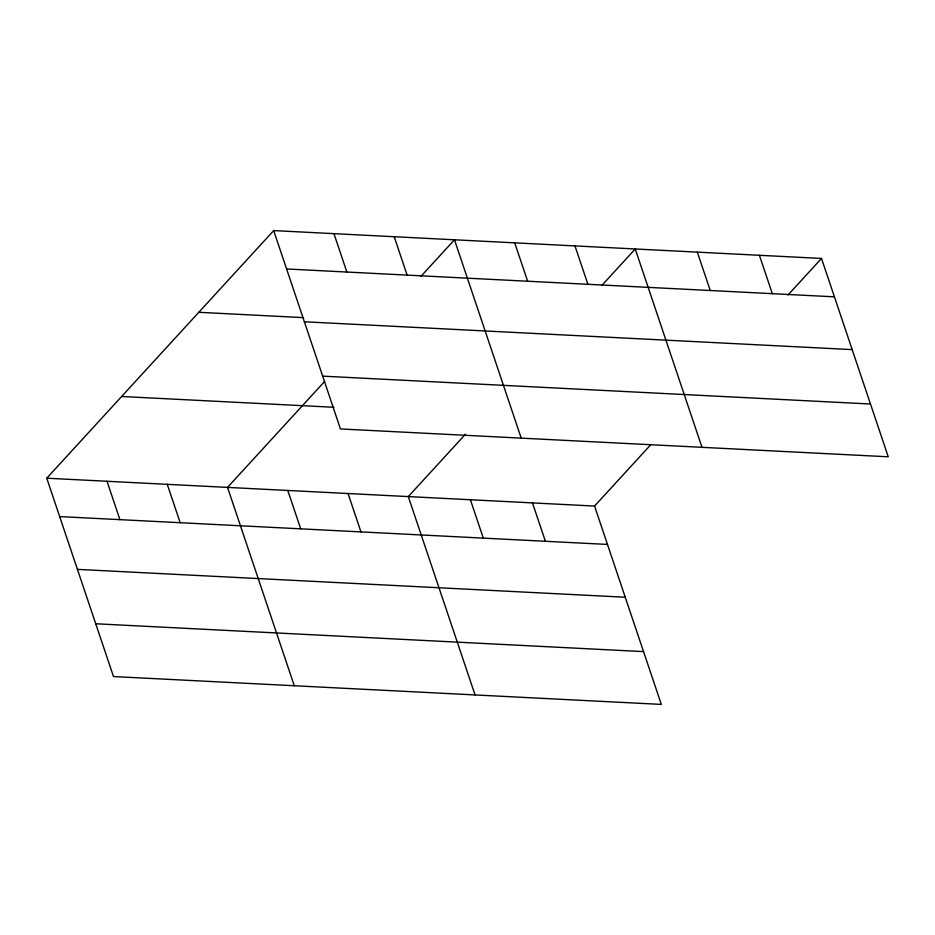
<?xml version="1.0" encoding="UTF-8"?>
<svg xmlns="http://www.w3.org/2000/svg" width="935" height="935" viewBox="0 0 935 935"><rect width="100%" height="100%" fill="white"/><g stroke="black" fill="none" stroke-linecap="round" stroke-linejoin="round"><path stroke-width="1.4" d="M650.725 444.768L594.555 506.057L661.314 704.406L113.497 676.554L46.75 478.206L273.686 230.594L821.503 258.446L888.25 456.794L340.445 428.943L273.686 230.594M324.597 381.48L227.532 487.392L294.28 685.741M420.96 276.339L454.468 239.781L521.216 438.141M465.455 434.226L408.303 496.59L475.062 694.939M601.743 285.537L635.239 248.979L701.998 447.327M787.995 295.004L821.503 258.446M286.601 268.976L834.417 296.827M198.793 312.302L303.536 317.631M304.366 321.769L852.182 349.62M322.668 376.15L870.485 404.013M121.643 396.487L333.982 407.286M46.75 478.206L594.555 506.057M59.665 516.587L607.481 544.439M77.43 569.368L625.246 597.231M95.732 623.762L643.549 651.613M759.407 255.29L772.333 293.672M697.323 252.134L710.249 290.516M574.978 245.917L587.905 284.298M514.729 242.855L527.644 281.236M532.471 502.901L545.397 541.283M394.208 236.719L407.122 275.1M470.387 499.746L483.301 538.128M333.947 233.656L346.862 272.038M348.042 493.516L360.957 531.898M287.781 490.454L300.708 528.836M167.272 484.33L180.186 522.712M107.011 481.268L119.925 519.65"/></g></svg>
